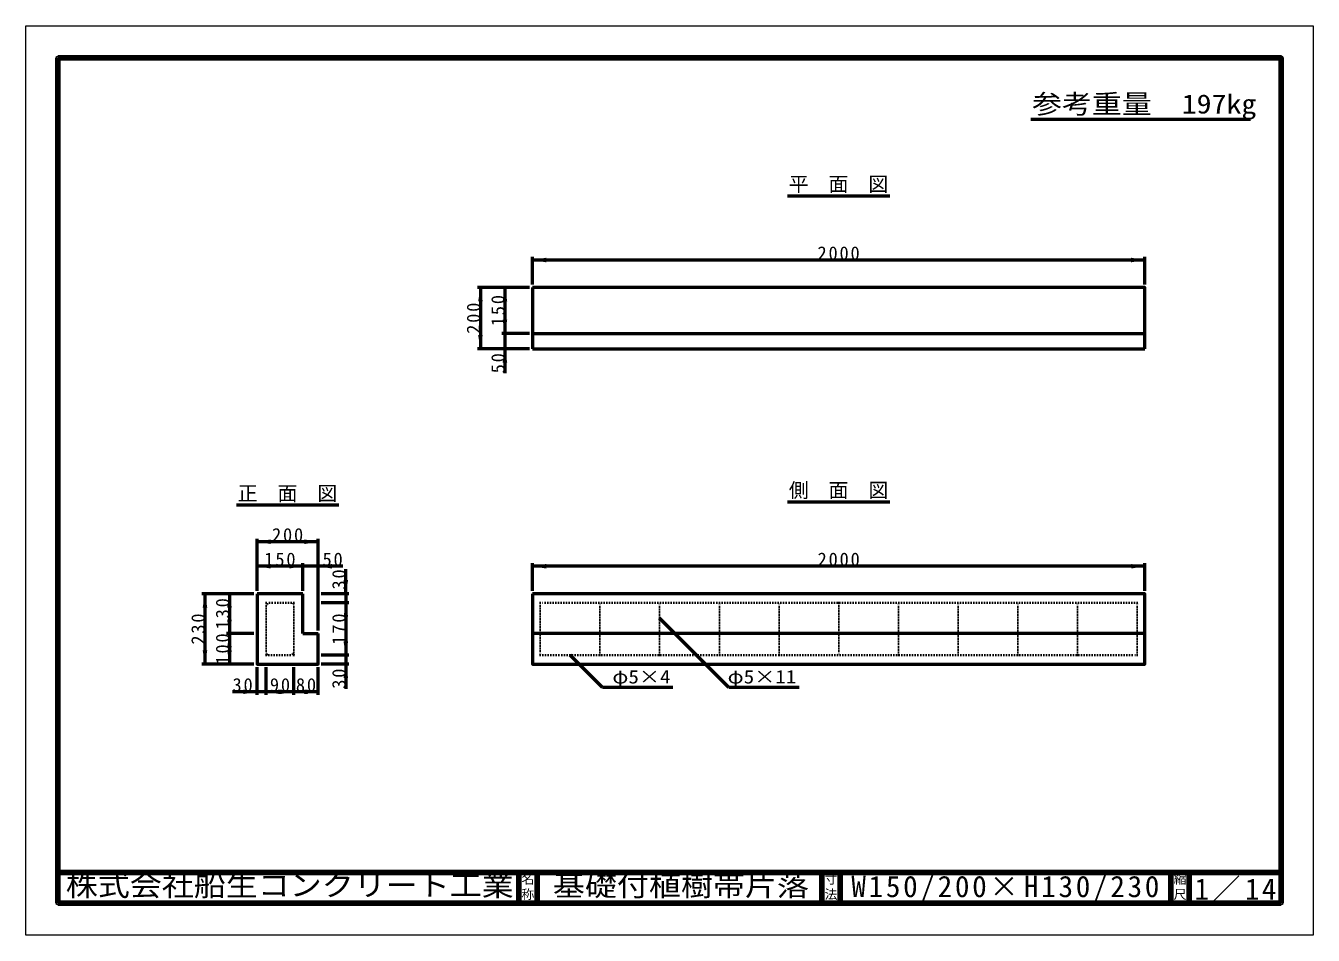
# Model space of a CAD drawing. Units: millimetres, scale not verified. Extents: x -2102 to 2102, y -1485 to 1485.
import ezdxf
from ezdxf.enums import TextEntityAlignment as Align

# ---------------------------------------------------------------- set-up
doc = ezdxf.new("R2010")
doc.units = ezdxf.units.MM
doc.header["$LTSCALE"] = 5
doc.linetypes.add('DOTTED', pattern=[1.75, 0.25, -1.5])
doc.layers.add('0-0_V-nasSTD', color=7, linetype='Continuous', lineweight=50)
doc.layers.add('0-1_0', color=7, linetype='Continuous', lineweight=50)
doc.styles.add('ＭＳ ゴシック', font='')
doc.styles.get('ＭＳ ゴシック').set_extended_font_data('MS Gothic')

msp = doc.modelspace()

# ---------------------------------------------------------------- linework, layer by layer
at = {"layer": '0-0_V-nasSTD', "lineweight": 100}
for p, q in [((-1997.5, 1380), (-1997.5, -1380)), ((-1997.5, -1280), (1997.5, -1280)), ((-492.5, -1280), (-492.5, -1380)), ((-432.5, -1280), (-432.5, -1380)), ((497.5, -1280), (497.5, -1380)), ((557.5, -1280), (557.5, -1380)), ((1637.5, -1280), (1637.5, -1380)), ((1697.5, -1280), (1697.5, -1380)), ((-1997.5, -1380), (1997.5, -1380))]:
    msp.add_line(p, q, dxfattribs=at)
at = {"layer": '0-0_V-nasSTD'}
for p, q in [((-447.5, 640), (-447.5, 730)), ((1552.5, 720), (-447.5, 720)), ((1552.5, 640), (1552.5, 730)), ((-457.5, 630), (-627.5, 630)), ((-617.5, 630), (-617.5, 430)), ((-537.5, 630), (-537.5, 480)), ((-447.5, 630), (-447.5, 430)), ((-457.5, 480), (-547.5, 480)), ((-447.5, 480), (1552.5, 480)), ((-457.5, 430), (-627.5, 430)), ((-447.5, 430), (1552.5, 430)), ((-1347.174, -360), (-1347.174, -190)), ((-1147.174, -200), (-1347.174, -200)), ((-1147.174, -490), (-1147.174, -190)), ((-1197.174, -280), (-1347.174, -280)), ((-1197.174, -360), (-1197.174, -270)), ((-1147.174, -280), (-1197.174, -280)), ((-1067.174, -280), (-1147.174, -280)), ((-1057.174, -370), (-1057.174, -290)), ((-447.174, -360), (-447.174, -270)), ((1552.826, -280), (-447.174, -280)), ((1552.826, -360), (1552.826, -270)), ((-1357.174, -370), (-1527.174, -370)), ((-1517.174, -370), (-1517.174, -600)), ((-1437.174, -370), (-1437.174, -500)), ((-1197.174, -370), (-1347.174, -370)), ((-1197.174, -500), (-1197.174, -370)), ((-1047.174, -370), (-1137.174, -370)), ((-1057.174, -370), (-1057.174, -400)), ((-1047.174, -400), (-1137.174, -400)), ((-1057.174, -400), (-1057.174, -570)), ((193.892, -676.066), (-32.174, -450)), ((-1357.174, -500), (-1447.174, -500)), ((-1437.174, -500), (-1437.174, -600)), ((-1197.174, -500), (-1147.174, -500)), ((1552.826, -500), (-447.174, -500)), ((-1047.174, -570), (-1137.174, -570)), ((-1057.174, -570), (-1057.174, -600)), ((-218.608, -676.066), (-324.674, -570)), ((-1357.174, -600), (-1527.174, -600)), ((-1347.174, -700), (-1347.174, -610)), ((-1317.174, -700), (-1317.174, -610)), ((-1227.174, -700), (-1227.174, -610)), ((-1147.174, -700), (-1147.174, -610)), ((-1047.174, -600), (-1137.174, -600)), ((-1057.174, -600), (-1057.174, -680)), ((-1347.174, -690), (-1427.174, -690)), ((-1317.174, -690), (-1347.174, -690)), ((-1227.174, -690), (-1317.174, -690)), ((-1147.174, -690), (-1227.174, -690)), ((11.392, -676.066), (-218.608, -676.066)), ((423.892, -676.066), (193.892, -676.066))]:
    msp.add_line(p, q, dxfattribs=at)
at = {"layer": '0-0_V-nasSTD', "linetype": 'DOTTED', "lineweight": 35}
for p, q in [((1527.826, -400), (-422.174, -400)), ((-227.174, -570), (-227.174, -400)), ((-32.174, -570), (-32.174, -400)), ((162.826, -570), (162.826, -400)), ((357.826, -570), (357.826, -400)), ((552.826, -400), (552.826, -570)), ((747.826, -570), (747.826, -400)), ((942.826, -570), (942.826, -400)), ((1137.826, -570), (1137.826, -400)), ((1332.826, -570), (1332.826, -400)), ((1527.826, -570), (1527.826, -400))]:
    msp.add_line(p, q, dxfattribs=at)
at = {"layer": '0-0_V-nasSTD', "lineweight": 18}
for points in [[(-2102.5, -1485), (-2102.5, 1485), (2102.5, 1485), (2102.5, -1485)], [(-2002.5, -1385), (-2002.5, 1385), (2002.5, 1385), (2002.5, -1385)]]:
    msp.add_lwpolyline(points, close=True, dxfattribs=at)
at = {"layer": '0-0_V-nasSTD', "lineweight": 100}
msp.add_lwpolyline([(1997.5, -1380), (1997.5, 1380), (-1997.5, 1380)], dxfattribs=at)
at = {"layer": '0-0_V-nasSTD'}
for points in [[(1552.5, 430), (1552.5, 630), (-447.5, 630)], [(-537.5, 480), (-537.5, 430), (-537.5, 350)], [(-1347.174, -370), (-1347.174, -600), (-1147.174, -600), (-1147.174, -500)]]:
    msp.add_lwpolyline(points, dxfattribs=at)
msp.add_lwpolyline([(-447.174, -370), (-447.174, -600), (1552.826, -600), (1552.826, -370)], close=True, dxfattribs=at)
at = {"layer": '0-0_V-nasSTD', "linetype": 'DOTTED', "lineweight": 35}
msp.add_lwpolyline([(-1317.174, -400), (-1317.174, -570), (-1227.174, -570), (-1227.174, -400)], close=True, dxfattribs=at)
msp.add_lwpolyline([(-422.174, -400), (-422.174, -570), (1527.826, -570)], dxfattribs=at)
for centre in [(-1314.674, -402.5), (-1229.674, -402.5), (-1314.674, -567.5), (-1229.674, -567.5)]:
    msp.add_circle(centre, 2.5, dxfattribs=at)
at = {"layer": '0-0_V-nasSTD'}
for points in [[(-447.5, 720), (-402.5, 712.5), (-402.5, 727.5)], [(1507.5, 712.5), (1507.5, 727.5), (1552.5, 720)], [(-625, 585), (-617.5, 630), (-610, 585)], [(-545, 585), (-537.5, 630), (-530, 585)], [(-545, 525), (-537.5, 480), (-530, 525)], [(-625, 475), (-617.5, 430), (-610, 475)], [(-545, 385), (-537.5, 430), (-530, 385)], [(-1347.174, -200), (-1302.174, -207.5), (-1302.174, -192.5)], [(-1192.174, -207.5), (-1192.174, -192.5), (-1147.174, -200)], [(-1347.174, -280), (-1302.174, -287.5), (-1302.174, -272.5)], [(-1242.174, -287.5), (-1242.174, -272.5), (-1197.174, -280)], [(-1147.174, -280), (-1102.174, -287.5), (-1102.174, -272.5)], [(-447.174, -280), (-402.174, -287.5), (-402.174, -272.5)], [(1507.826, -287.5), (1507.826, -272.5), (1552.826, -280)], [(-1064.674, -325), (-1057.174, -370), (-1049.674, -325)], [(-1524.674, -415), (-1517.174, -370), (-1509.674, -415)], [(-1444.674, -415), (-1437.174, -370), (-1429.674, -415)], [(-1317.174, -402.5), (-1317.145, -402.121), (-1316.726, -403.928)], [(-1317.145, -402.121), (-1317.018, -401.632), (-1316.726, -403.928)], [(-1317.018, -401.632), (-1316.796, -401.178), (-1316.726, -403.928)], [(-1316.796, -401.178), (-1316.726, -403.928), (-1316.486, -400.778)], [(-1316.726, -403.928), (-1315.177, -400.051), (-1314.674, -400)], [(-1316.726, -403.928), (-1314.674, -400), (-1313.573, -400.255)], [(-1316.726, -403.928), (-1315.66, -400.203), (-1315.177, -400.051)], [(-1316.726, -403.928), (-1316.102, -400.448), (-1315.66, -400.203)], [(-1316.726, -403.928), (-1313.573, -400.255), (-1312.488, -401.287)], [(-1316.726, -403.928), (-1316.486, -400.778), (-1316.102, -400.448)], [(-1316.726, -403.928), (-1312.488, -401.287), (-1312.187, -402.753)], [(-1316.726, -403.928), (-1312.777, -404.128), (-1312.187, -402.753)], [(-1316.726, -403.928), (-1315.542, -404.844), (-1314.047, -404.92)], [(-1316.726, -403.928), (-1314.047, -404.92), (-1312.777, -404.128)], [(-1232.094, -403.127), (-1232.018, -401.632), (-1231.102, -400.448)], [(-1232.094, -403.127), (-1231.302, -404.397), (-1231.102, -400.448)], [(-1231.302, -404.397), (-1231.102, -400.448), (-1229.927, -404.987)], [(-1231.102, -400.448), (-1229.674, -400), (-1229.295, -400.029)], [(-1231.102, -400.448), (-1229.295, -400.029), (-1228.806, -400.156)], [(-1231.102, -400.448), (-1228.806, -400.156), (-1228.352, -400.378)], [(-1231.102, -400.448), (-1228.352, -400.378), (-1227.952, -400.688)], [(-1231.102, -400.448), (-1229.927, -404.987), (-1228.461, -404.686)], [(-1231.102, -400.448), (-1228.461, -404.686), (-1227.429, -403.601)], [(-1231.102, -400.448), (-1227.952, -400.688), (-1227.622, -401.072)], [(-1231.102, -400.448), (-1227.622, -401.072), (-1227.377, -401.514)], [(-1231.102, -400.448), (-1227.429, -403.601), (-1227.174, -402.5)], [(-1231.102, -400.448), (-1227.377, -401.514), (-1227.225, -401.997)], [(-1231.102, -400.448), (-1227.225, -401.997), (-1227.174, -402.5)], [(-1064.674, -445), (-1057.174, -400), (-1049.674, -445)], [(-1444.674, -455), (-1437.174, -500), (-1429.674, -455)], [(-1444.674, -545), (-1437.174, -500), (-1429.674, -545)], [(-1064.674, -525), (-1057.174, -570), (-1049.674, -525)], [(-1524.674, -555), (-1517.174, -600), (-1509.674, -555)], [(-1444.674, -555), (-1437.174, -600), (-1429.674, -555)], [(-1317.174, -567.5), (-1316.918, -566.399), (-1313.246, -569.552)], [(-1317.174, -567.5), (-1317.123, -568.003), (-1313.246, -569.552)], [(-1317.123, -568.003), (-1316.971, -568.486), (-1313.246, -569.552)], [(-1316.971, -568.486), (-1316.726, -568.928), (-1313.246, -569.552)], [(-1316.918, -566.399), (-1315.887, -565.314), (-1313.246, -569.552)], [(-1316.726, -568.928), (-1316.396, -569.312), (-1313.246, -569.552)], [(-1316.396, -569.312), (-1315.996, -569.622), (-1313.246, -569.552)], [(-1315.996, -569.622), (-1315.542, -569.844), (-1313.246, -569.552)], [(-1315.887, -565.314), (-1314.421, -565.013), (-1313.246, -569.552)], [(-1315.542, -569.844), (-1315.053, -569.971), (-1313.246, -569.552)], [(-1315.053, -569.971), (-1314.674, -570), (-1313.246, -569.552)], [(-1314.421, -565.013), (-1313.246, -569.552), (-1313.046, -565.603)], [(-1313.246, -569.552), (-1313.046, -565.603), (-1312.254, -566.873)], [(-1313.246, -569.552), (-1312.33, -568.368), (-1312.254, -566.873)], [(-1232.161, -567.247), (-1231.571, -565.872), (-1227.622, -566.072)], [(-1232.161, -567.247), (-1231.86, -568.713), (-1227.622, -566.072)], [(-1231.86, -568.713), (-1230.775, -569.745), (-1227.622, -566.072)], [(-1231.571, -565.872), (-1230.301, -565.08), (-1227.622, -566.072)], [(-1230.775, -569.745), (-1229.674, -570), (-1227.622, -566.072)], [(-1230.301, -565.08), (-1228.806, -565.156), (-1227.622, -566.072)], [(-1229.674, -570), (-1229.171, -569.949), (-1227.622, -566.072)], [(-1229.171, -569.949), (-1228.688, -569.797), (-1227.622, -566.072)], [(-1228.688, -569.797), (-1228.246, -569.552), (-1227.622, -566.072)], [(-1228.246, -569.552), (-1227.862, -569.222), (-1227.622, -566.072)], [(-1227.862, -569.222), (-1227.622, -566.072), (-1227.552, -568.822)], [(-1227.622, -566.072), (-1227.552, -568.822), (-1227.33, -568.368)], [(-1227.622, -566.072), (-1227.33, -568.368), (-1227.203, -567.879)], [(-1227.622, -566.072), (-1227.203, -567.879), (-1227.174, -567.5)], [(-1064.674, -645), (-1057.174, -600), (-1049.674, -645)], [(-1392.174, -697.5), (-1392.174, -682.5), (-1347.174, -690)], [(-1317.174, -690), (-1272.174, -697.5), (-1272.174, -682.5)], [(-1272.174, -697.5), (-1272.174, -682.5), (-1227.174, -690)], [(-1227.174, -690), (-1182.174, -697.5), (-1182.174, -682.5)], [(-1192.174, -697.5), (-1192.174, -682.5), (-1147.174, -690)]]:
    msp.add_solid(points, dxfattribs=at)
at = {"layer": '0-1_0'}
for p, q in [((1180.036, 1179.753), (1898.036, 1179.753)), ((385.5, 930), (719.5, 930)), ((-1414.174, -80), (-1080.174, -80)), ((385.826, -70), (719.826, -70))]:
    msp.add_line(p, q, dxfattribs=at)

# ---------------------------------------------------------------- texts
at = {"layer": '0-0_V-nasSTD', "style": 'ＭＳ ゴシック'}
for s, height, width, p in [('参考重量\u3000197kg', 62.32, 1.15, (1184.036, 1179.753)), ('φ5×4', 43.99, 1.15, (-186.608, -676.066)), ('φ5×11', 43.99, 1.15, (189.892, -676.066)), ('株式会社船生コンクリート工業', 69.65, 1.1, (-1971.75, -1377.45)), ('基礎付植樹帯片落', 69.65, 1.1, (-380.75, -1377.5))]:
    msp.add_text(s, height=height, dxfattribs=dict(at, width=width)).set_placement(p, align=Align.BOTTOM_LEFT)
for s, height, p in [('平\u3000面\u3000図', 47.65, (389.496, 930)), ('正\u3000面\u3000図', 47.65, (-1410.178, -80)), ('側\u3000面\u3000図', 47.65, (389.822, -70)), ('名', 30.79, (-483.518, -1326.001)), ('寸', 30.79, (506.482, -1326.001)), ('縮', 30.79, (1646.482, -1326.001)), ('称', 30.79, (-483.524, -1375.99)), ('法', 30.79, (506.476, -1375.99)), ('尺', 30.79, (1646.476, -1375.99))]:
    msp.add_text(s, height=height, dxfattribs=at).set_placement(p, align=Align.BOTTOM_LEFT)
at = {"layer": '0-0_V-nasSTD', "attachment_point": 7, "style": 'ＭＳ ゴシック'}
for s, insert, char_height in [('\\T1.2;2000', (483.394, 720), 43.99), ('\\T1.2;200', (-1298.161, -200), 43.99), ('\\T1.2;150', (-1323.161, -280), 43.99), ('\\T1.2;50', (-1133.174, -280), 43.99), ('\\T1.2;2000', (483.72, -280), 43.99), ('\\T1.2;30', (-1427.174, -690), 43.99), ('\\T1.2;90', (-1305.174, -690), 43.99), ('\\T1.2;80', (-1220.174, -690), 43.99), ('\\T1.19;W150/200×H130/230', (594, -1377.5), 69.65), ('\\T1.16;1／14', (1714.5, -1377.418), 69.65)]:
    msp.add_mtext(s, dxfattribs=dict(at, insert=insert, char_height=char_height))
at = {"layer": '0-0_V-nasSTD', "char_height": 43.99, "attachment_point": 7, "rotation": 90, "style": 'ＭＳ ゴシック'}
for s, insert in [('\\T1.2;150', (-537.5, 504.013)), ('\\T1.2;200', (-617.5, 479.013)), ('\\T1.2;50', (-537.5, 350)), ('\\T1.2;30', (-1057.174, -356)), ('\\T1.2;130', (-1437.174, -485.987)), ('\\T1.2;230', (-1517.174, -535.987)), ('\\T1.2;170', (-1057.174, -535.987)), ('\\T1.2;100', (-1437.174, -600.987)), ('\\T1.2;30', (-1057.174, -680))]:
    msp.add_mtext(s, dxfattribs=dict(at, insert=insert))

doc.saveas('drawing.dxf')
